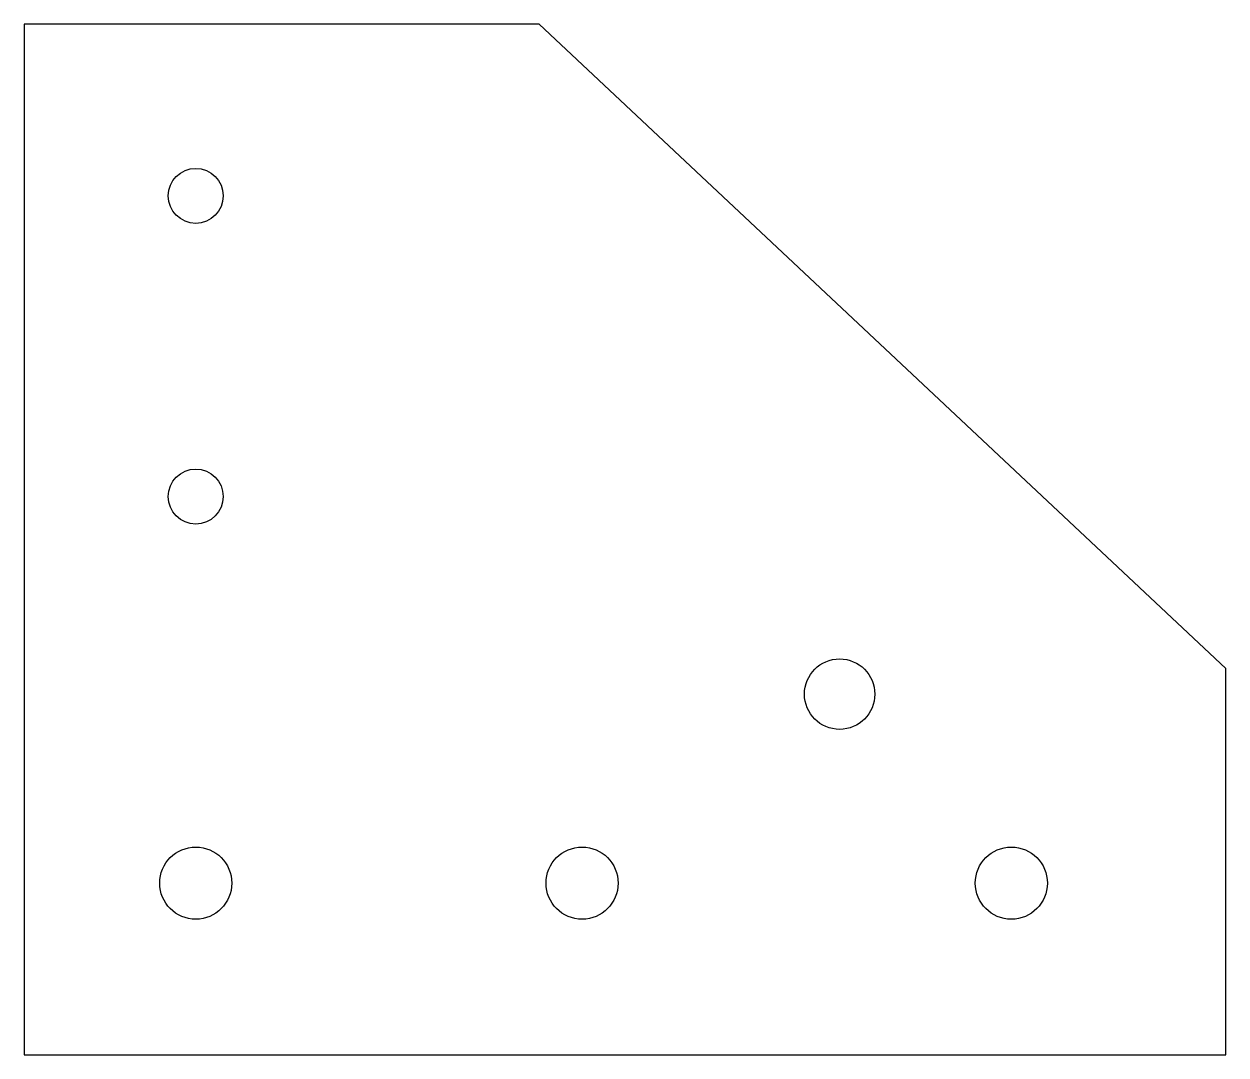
# Model space of a CAD drawing. Header units: millimetres. Extents: x 0 to 140, y 0 to 120.
import ezdxf

# ---------------------------------------------------------------- set-up
doc = ezdxf.new("R2010")
doc.units = ezdxf.units.MM

msp = doc.modelspace()

# ---------------------------------------------------------------- linework, layer by layer
at = {"layer": 'CUT_HOLES'}
for centre, radius in [((20, 100), 3.2), ((20, 65), 3.2), ((95, 42), 4.1), ((20, 20), 4.2), ((65, 20), 4.2), ((115, 20), 4.2)]:
    msp.add_circle(centre, radius, dxfattribs=at)
at = {"layer": 'CUT_OUTER'}
for p, q in [((60, 120), (0, 120)), ((0, 120), (0, 0)), ((140, 45), (60, 120)), ((140, 0), (140, 45)), ((0, 0), (140, 0))]:
    msp.add_line(p, q, dxfattribs=at)

doc.saveas('drawing.dxf')
